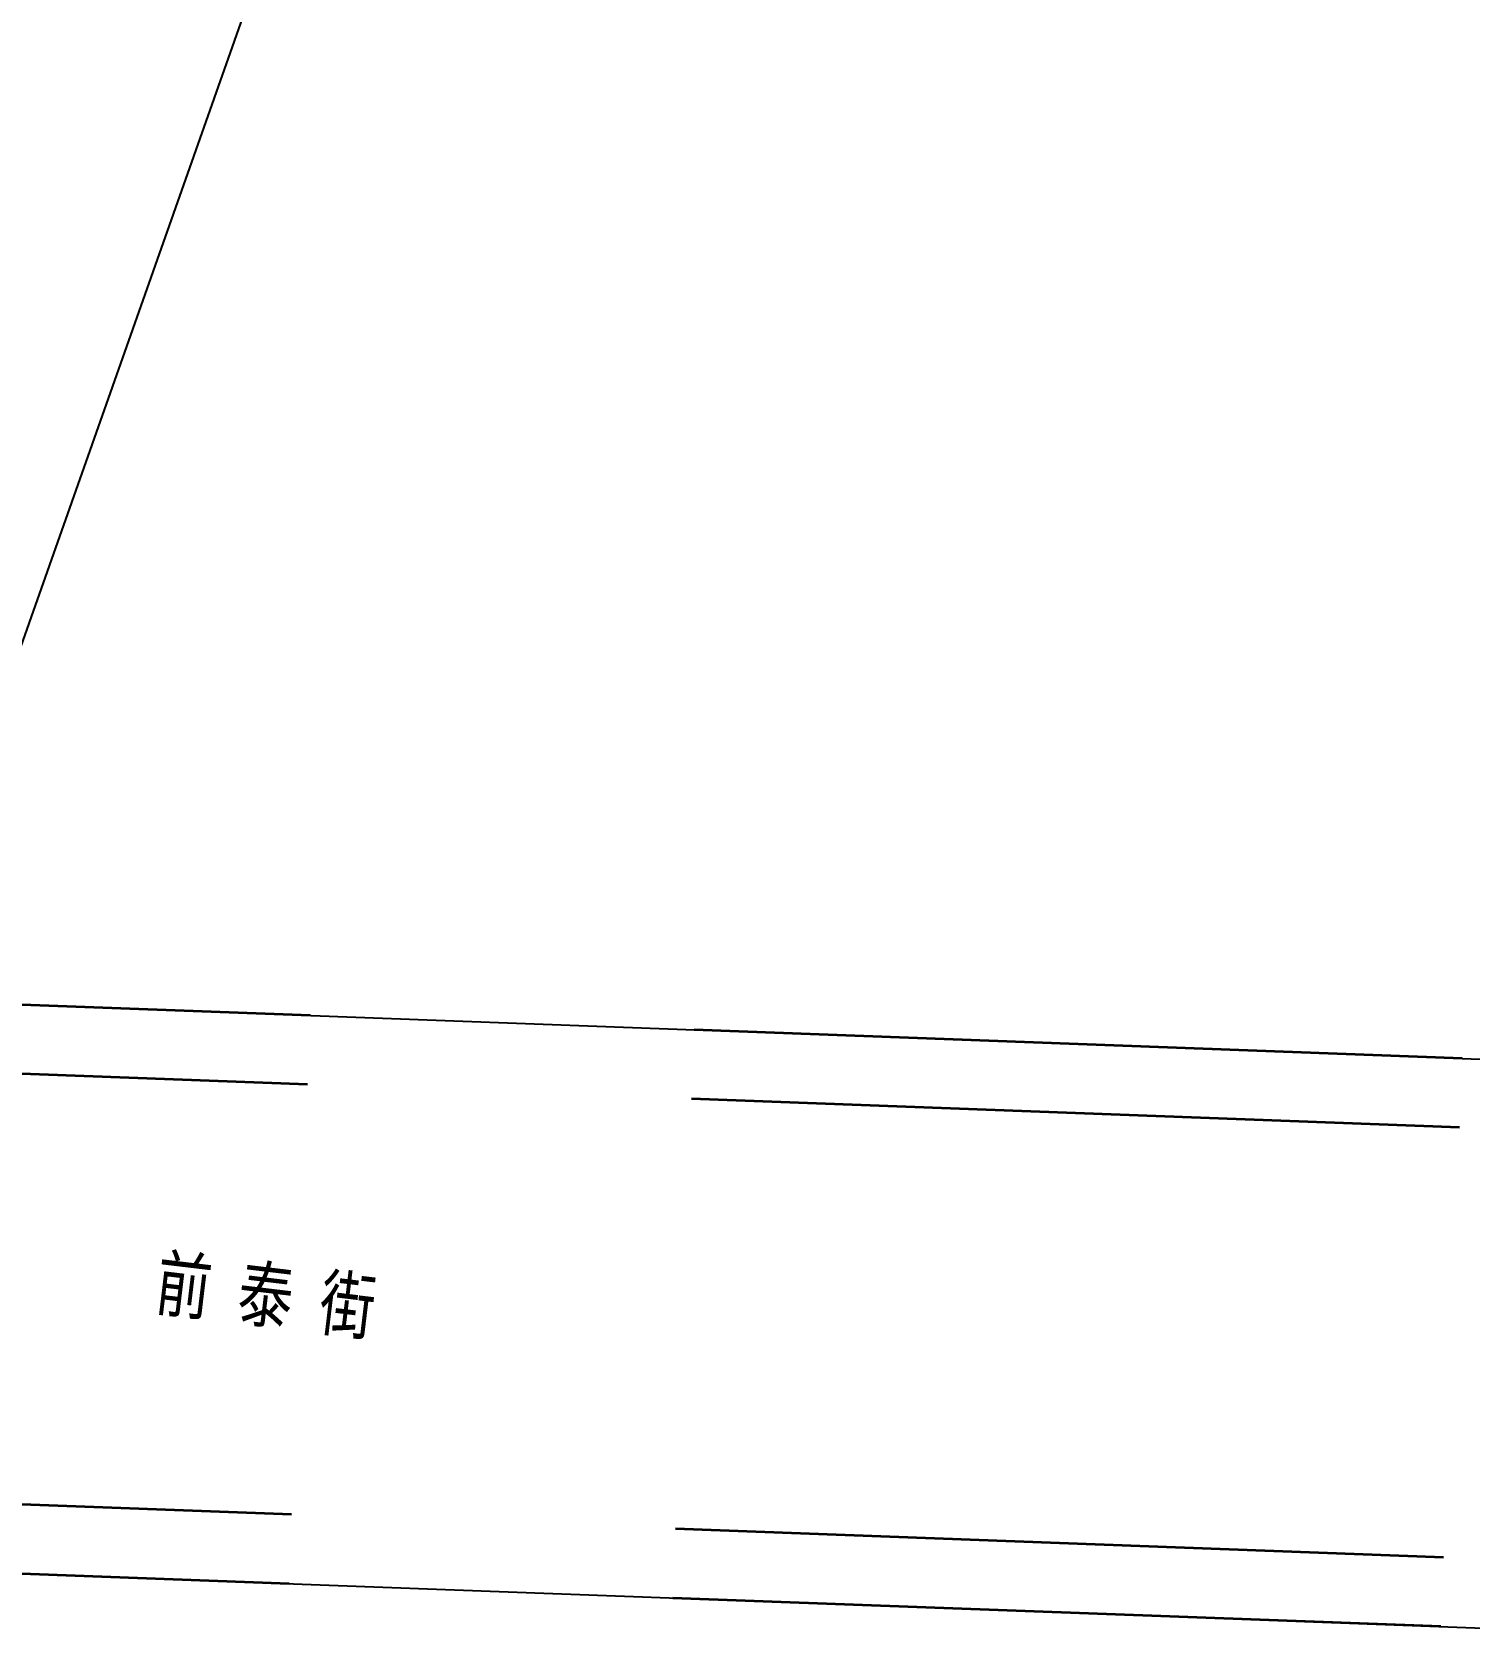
# Model space of a CAD drawing. Extents: x 0 to 558779, y 0 to 2762081.
# Drawn here: x 520161.7 to 520255.3, y 2758219.9 to 2758324.4 of the extents above; entities that cross this region are included whole.
import ezdxf

# ---------------------------------------------------------------- set-up
doc = ezdxf.new("R2010")
doc.units = 0
doc.header["$LTSCALE"] = 20
doc.linetypes.add('HIDDEN', pattern=[0.375, 0.25, -0.125])
for name, color, linetype in [('0-路名', 7, 'Continuous'), ('DL-相交规划路', 161, 'Continuous'), ('RD-红线', 230, 'Continuous'), ('YD-G2', 96, 'Continuous')]:
    doc.layers.add(name, color=color, linetype=linetype)
doc.styles.add('仿宋', font='simfang_0.ttf', dxfattribs={"width": 0.8})

msp = doc.modelspace()

# ---------------------------------------------------------------- linework, layer by layer
at = {"layer": 'DL-相交规划路', "linetype": 'HIDDEN', "lineweight": 35, "ltscale": 10}
for p, q in [((520254.756, 2758257.656), (520157.209, 2758261.29)), ((520254.588, 2758253.159), (520139.791, 2758257.436)), ((520253.546, 2758225.178), (520123.439, 2758230.026)), ((520253.378, 2758220.681), (520130.935, 2758225.243))]:
    msp.add_line(p, q, dxfattribs=at)
at = {"layer": 'RD-红线'}
for points in [[(520157.201, 2758261.29), (520294.261, 2758256.184)], [(520130.935, 2758225.243), (520273.037, 2758219.949)]]:
    msp.add_lwpolyline(points, dxfattribs=at)
at = {"layer": 'YD-G2', "color": 7}
msp.add_lwpolyline([(520208.902, 2758420.326, 0.0167184), (520235.556, 2758504.804, -0.0025751), (520224.771, 2758506.631), (520200.379, 2758491.102, -0.0123437), (520180.61, 2758430.304), (520153.29, 2758352.844, 0.0310988), (520150.335, 2758342.444), (520142.252, 2758305.378, -0.0310988), (520138.413, 2758291.869), (520137.277, 2758288.649), (520154.245, 2758265.355), (520208.902, 2758420.326, 0.0167184)], format="xyb", close=True, dxfattribs=at)

# ---------------------------------------------------------------- texts
at = {"layer": '0-路名', "lineweight": 35, "style": '仿宋', "width": 0.75}
msp.add_text('前 泰 街', height=3.5, rotation=353.16227, dxfattribs=at).set_placement((520169.604, 2758241.372))

doc.saveas('drawing.dxf')
